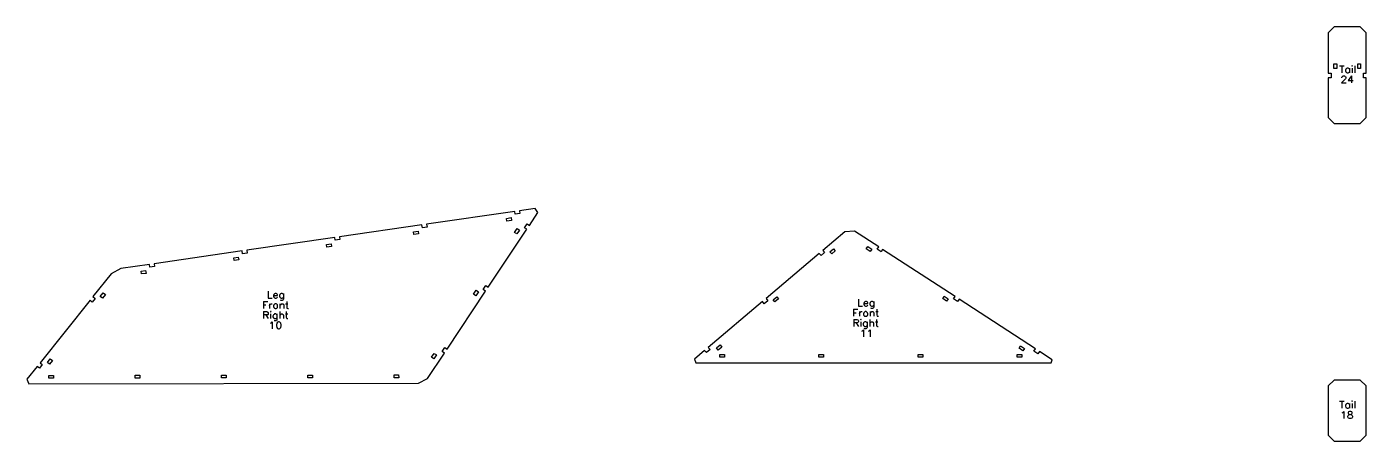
# Model space of a CAD drawing. Header units: metres. Extents: x 97 to 13275, y 12 to 1930.
# Drawn here: x 9919 to 11356, y 1228 to 1672 of the extents above; entities that cross this region are included whole.
import ezdxf

# ---------------------------------------------------------------- set-up
doc = ezdxf.new("R2010")
doc.units = ezdxf.units.M
for name, color, linetype in [('leg_front_right_cuts', 1, 'Continuous'), ('leg_front_right_marks', 2, 'Continuous'), ('tail_cuts', 1, 'Continuous'), ('tail_marks', 2, 'Continuous')]:
    doc.layers.add(name, color=color, linetype=linetype)

msp = doc.modelspace()

# ---------------------------------------------------------------- linework, layer by layer
at = {"layer": 'leg_front_right_cuts'}
for points in [[(9921.7, 1289.2), (10339.4, 1289.8), (10349.3, 1295.1), (10367.3, 1322.3), (10364.8, 1324), (10367.6, 1328.1), (10370.1, 1326.5), (10411.5, 1388.7), (10409, 1390.4), (10411.8, 1394.6), (10414.3, 1392.9), (10455.6, 1455.2), (10453.1, 1456.8), (10455.9, 1461), (10458.4, 1459.3), (10467.5, 1473), (10464.7, 1477.4), (10447.8, 1474.9), (10448.2, 1472), (10443.3, 1471.2), (10442.8, 1474.2), (10348.1, 1460.5), (10348.6, 1457.5), (10343.6, 1456.8), (10343.2, 1459.8), (10254.7, 1447), (10255.1, 1444), (10250.2, 1443.3), (10249.7, 1446.2), (10155.3, 1432.5), (10155.7, 1429.6), (10150.7, 1428.9), (10150.3, 1431.8), (10055.8, 1418.1), (10056.3, 1415.2), (10051.3, 1414.5), (10050.9, 1417.4), (10020.1, 1413), (10009.8, 1407.1), (9990.3, 1382.8), (9992.7, 1380.9), (9989.6, 1377), (9987.2, 1378.9), (9933.6, 1311.9), (9935.9, 1310), (9932.8, 1306.1), (9930.4, 1308), (9919.3, 1294.1)], [(10438.7, 1467.6), (10439.2, 1464.6), (10434.2, 1463.9), (10433.8, 1466.8)], [(10339.1, 1453.1), (10339.5, 1450.1), (10334.6, 1449.4), (10334.1, 1452.4)], [(10445.1, 1450.2), (10442.6, 1451.8), (10445.4, 1456), (10447.9, 1454.3)], [(10637.1, 1311.7), (11018.1, 1311.7), (11019.1, 1315.1), (11005.4, 1324.1), (11003.7, 1321.5), (10999.5, 1324.3), (11001.2, 1326.8), (10919.2, 1380.1), (10917.5, 1377.6), (10913.3, 1380.3), (10915, 1382.8), (10837.3, 1433.4), (10835.6, 1430.9), (10831.4, 1433.6), (10833.1, 1436.1), (10807, 1453.1), (10796.8, 1452.4), (10773, 1432.3), (10775, 1430), (10771.2, 1426.8), (10769.2, 1429.1), (10712.2, 1380.7), (10714.1, 1378.4), (10710.3, 1375.2), (10708.4, 1377.5), (10650.2, 1328.2), (10652.2, 1325.9), (10648.3, 1322.7), (10646.4, 1325), (10635.6, 1315.8)], [(10245.7, 1439.6), (10246.1, 1436.6), (10241.1, 1435.9), (10240.7, 1438.9)], [(10146.2, 1425.2), (10146.7, 1422.2), (10141.7, 1421.5), (10141.3, 1424.5)], [(10784.5, 1434.2), (10786.5, 1431.9), (10782.7, 1428.7), (10780.7, 1431)], [(10825.6, 1433.8), (10824, 1431.3), (10819.8, 1434), (10821.4, 1436.5)], [(10046.8, 1410.8), (10047.2, 1407.8), (10042.3, 1407.1), (10041.9, 1410.1)], [(10001.3, 1386.8), (10003.6, 1385), (10000.5, 1381.1), (9998.1, 1382.9)], [(10401, 1383.7), (10398.5, 1385.4), (10401.2, 1389.6), (10403.7, 1387.9)], [(10723.7, 1382.6), (10725.6, 1380.3), (10721.8, 1377.1), (10719.9, 1379.4)], [(10907.5, 1380.5), (10905.9, 1378), (10901.7, 1380.7), (10903.3, 1383.3)], [(10356, 1316.1), (10353.5, 1317.7), (10356.3, 1321.9), (10358.8, 1320.2)], [(10662.9, 1331), (10664.8, 1328.7), (10661, 1325.5), (10659, 1327.8)], [(10989.4, 1327.3), (10987.8, 1324.8), (10983.6, 1327.5), (10985.2, 1330)], [(9944.5, 1316), (9946.8, 1314.1), (9943.7, 1310.2), (9941.4, 1312.1)], [(10662.8, 1317.7), (10662.8, 1320.7), (10667.8, 1320.7), (10667.8, 1317.7)], [(10769, 1317.7), (10769, 1320.7), (10774, 1320.7), (10774, 1317.7)], [(10875.3, 1317.7), (10875.3, 1320.7), (10880.3, 1320.7), (10880.3, 1317.7)], [(10981.6, 1317.7), (10981.6, 1320.7), (10986.6, 1320.7), (10986.6, 1317.7)], [(9942.9, 1295.2), (9942.9, 1298.2), (9947.9, 1298.2), (9947.9, 1295.2)], [(10035.5, 1295.4), (10035.5, 1298.4), (10040.5, 1298.4), (10040.5, 1295.4)], [(10128.1, 1295.5), (10128.1, 1298.5), (10133.1, 1298.5), (10133.1, 1295.5)], [(10220.7, 1295.7), (10220.7, 1298.7), (10225.7, 1298.7), (10225.7, 1295.7)], [(10313.3, 1295.8), (10313.2, 1298.8), (10318.2, 1298.8), (10318.3, 1295.8)]]:
    msp.add_lwpolyline(points, close=True, dxfattribs=at)
at = {"layer": 'leg_front_right_marks'}
for p, q in [((10178.3, 1388.7), (10178.3, 1381.2)), ((10178.3, 1381.2), (10182.5, 1381.2)), ((10184.3, 1385.1), (10184, 1384)), ((10184, 1384), (10188.3, 1384)), ((10184, 1384), (10184, 1383.3)), ((10184, 1383.3), (10184.3, 1382.2)), ((10185, 1385.8), (10184.3, 1385.1)), ((10184.3, 1382.2), (10185, 1381.5)), ((10185.8, 1386.2), (10185, 1385.8)), ((10185, 1381.5), (10185.8, 1381.2)), ((10186.8, 1386.2), (10185.8, 1386.2)), ((10185.8, 1381.2), (10186.8, 1381.2)), ((10187.5, 1385.8), (10186.8, 1386.2)), ((10186.8, 1381.2), (10187.5, 1381.5)), ((10187.9, 1385.4), (10187.5, 1385.8)), ((10187.5, 1381.5), (10188.3, 1382.2)), ((10188.3, 1384.7), (10187.9, 1385.4)), ((10188.3, 1384), (10188.3, 1384.7)), ((10190.8, 1385.1), (10190.4, 1384)), ((10190.4, 1384), (10190.4, 1383.3)), ((10190.4, 1383.3), (10190.8, 1382.2)), ((10191.5, 1385.8), (10190.8, 1385.1)), ((10190.8, 1382.2), (10191.5, 1381.5)), ((10192.2, 1386.2), (10191.5, 1385.8)), ((10191.5, 1381.5), (10192.2, 1381.2)), ((10193.3, 1386.2), (10192.2, 1386.2)), ((10192.2, 1381.2), (10193.3, 1381.2)), ((10194, 1385.8), (10193.3, 1386.2)), ((10193.3, 1381.2), (10194, 1381.5)), ((10194.7, 1385.1), (10194, 1385.8)), ((10194, 1381.5), (10194.7, 1382.2)), ((10194.3, 1379.4), (10194, 1379)), ((10194.7, 1380.4), (10194.3, 1379.4)), ((10194.7, 1386.2), (10194.7, 1380.4)), ((10811.3, 1380.2), (10811.3, 1372.7)), ((10173.1, 1377.7), (10173.1, 1370.2)), ((10173.1, 1377.7), (10177.7, 1377.7)), ((10173.1, 1374.1), (10175.9, 1374.1)), ((10173.4, 1366.7), (10173.4, 1359.2)), ((10173.4, 1366.7), (10176.7, 1366.7)), ((10176.7, 1366.7), (10177.7, 1366.3)), ((10177.7, 1366.3), (10178.1, 1365.9)), ((10178.1, 1365.9), (10178.4, 1365.2)), ((10178.4, 1365.2), (10178.4, 1364.5)), ((10179.5, 1375.2), (10179.5, 1370.2)), ((10179.5, 1373), (10179.9, 1374.1)), ((10179.9, 1374.1), (10180.6, 1374.8)), ((10180.6, 1374.8), (10181.3, 1375.2)), ((10180.9, 1367), (10180.6, 1366.7)), ((10180.6, 1366.7), (10180.9, 1366.3)), ((10181.3, 1366.7), (10180.9, 1367)), ((10180.9, 1366.3), (10181.3, 1366.7)), ((10181.3, 1375.2), (10182.4, 1375.2)), ((10184.2, 1374.1), (10183.8, 1373)), ((10183.8, 1373), (10183.8, 1372.3)), ((10183.8, 1372.3), (10184.2, 1371.2)), ((10184.9, 1374.8), (10184.2, 1374.1)), ((10184.2, 1371.2), (10184.9, 1370.5)), ((10185.6, 1375.2), (10184.9, 1374.8)), ((10184.9, 1370.5), (10185.6, 1370.2)), ((10186.7, 1375.2), (10185.6, 1375.2)), ((10185.6, 1370.2), (10186.7, 1370.2)), ((10187.4, 1374.8), (10186.7, 1375.2)), ((10186.7, 1370.2), (10187.4, 1370.5)), ((10188.1, 1374.1), (10187.4, 1374.8)), ((10187.4, 1370.5), (10188.1, 1371.2)), ((10188.4, 1373), (10188.1, 1374.1)), ((10188.1, 1371.2), (10188.4, 1372.3)), ((10188.4, 1372.3), (10188.4, 1373)), ((10190.6, 1366.7), (10190.6, 1359.2)), ((10190.9, 1375.2), (10190.9, 1370.2)), ((10190.9, 1373.7), (10192, 1374.8)), ((10192.2, 1378.7), (10191.5, 1379)), ((10192, 1374.8), (10192.7, 1375.2)), ((10193.3, 1378.7), (10192.2, 1378.7)), ((10192.7, 1375.2), (10193.8, 1375.2)), ((10194, 1379), (10193.3, 1378.7)), ((10193.8, 1375.2), (10194.5, 1374.8)), ((10194.5, 1374.8), (10194.9, 1373.7)), ((10194.9, 1373.7), (10194.9, 1370.2)), ((10197, 1375.2), (10199.5, 1375.2)), ((10197.7, 1366.7), (10197.7, 1360.6)), ((10198.1, 1377.7), (10198.1, 1371.6)), ((10198.1, 1371.6), (10198.4, 1370.5)), ((10198.4, 1370.5), (10199.2, 1370.2)), ((10199.2, 1370.2), (10199.9, 1370.2)), ((10806.1, 1369.2), (10806.1, 1361.7)), ((10806.1, 1369.2), (10810.8, 1369.2)), ((10806.1, 1365.6), (10809, 1365.6)), ((10811.3, 1372.7), (10815.6, 1372.7)), ((10812.6, 1366.7), (10812.6, 1361.7)), ((10812.6, 1364.5), (10812.9, 1365.6)), ((10812.9, 1365.6), (10813.6, 1366.3)), ((10813.6, 1366.3), (10814.3, 1366.7)), ((10814.3, 1366.7), (10815.4, 1366.7)), ((10817.2, 1365.6), (10816.8, 1364.5)), ((10817.4, 1376.6), (10817, 1375.5)), ((10817, 1375.5), (10821.3, 1375.5)), ((10817, 1375.5), (10817, 1374.8)), ((10817, 1374.8), (10817.4, 1373.7)), ((10817.9, 1366.3), (10817.2, 1365.6)), ((10818.1, 1377.3), (10817.4, 1376.6)), ((10817.4, 1373.7), (10818.1, 1373)), ((10818.6, 1366.7), (10817.9, 1366.3)), ((10818.8, 1377.7), (10818.1, 1377.3)), ((10818.1, 1373), (10818.8, 1372.7)), ((10819.7, 1366.7), (10818.6, 1366.7)), ((10819.9, 1377.7), (10818.8, 1377.7)), ((10818.8, 1372.7), (10819.9, 1372.7)), ((10820.4, 1366.3), (10819.7, 1366.7)), ((10820.6, 1377.3), (10819.9, 1377.7)), ((10819.9, 1372.7), (10820.6, 1373)), ((10821.1, 1365.6), (10820.4, 1366.3)), ((10821, 1376.9), (10820.6, 1377.3)), ((10820.6, 1373), (10821.3, 1373.7)), ((10821.3, 1376.2), (10821, 1376.9)), ((10821.5, 1364.5), (10821.1, 1365.6)), ((10821.3, 1375.5), (10821.3, 1376.2)), ((10823.8, 1376.6), (10823.5, 1375.5)), ((10823.5, 1375.5), (10823.5, 1374.8)), ((10823.5, 1374.8), (10823.8, 1373.7)), ((10824.5, 1377.3), (10823.8, 1376.6)), ((10823.8, 1373.7), (10824.5, 1373)), ((10824, 1366.7), (10824, 1361.7)), ((10824, 1365.2), (10825.1, 1366.3)), ((10825.2, 1377.7), (10824.5, 1377.3)), ((10824.5, 1373), (10825.2, 1372.7)), ((10825.2, 1370.2), (10824.5, 1370.5)), ((10825.1, 1366.3), (10825.8, 1366.7)), ((10826.3, 1377.7), (10825.2, 1377.7)), ((10825.2, 1372.7), (10826.3, 1372.7)), ((10826.3, 1370.2), (10825.2, 1370.2)), ((10825.8, 1366.7), (10826.8, 1366.7)), ((10827, 1377.3), (10826.3, 1377.7)), ((10826.3, 1372.7), (10827, 1373)), ((10827, 1370.5), (10826.3, 1370.2)), ((10826.8, 1366.7), (10827.6, 1366.3)), ((10827.7, 1376.6), (10827, 1377.3)), ((10827, 1373), (10827.7, 1373.7)), ((10827.4, 1370.9), (10827, 1370.5)), ((10827.7, 1371.9), (10827.4, 1370.9)), ((10827.6, 1366.3), (10827.9, 1365.2)), ((10827.7, 1377.7), (10827.7, 1371.9)), ((10827.9, 1365.2), (10827.9, 1361.7)), ((10830.1, 1366.7), (10832.6, 1366.7)), ((10831.1, 1369.2), (10831.1, 1363.1)), ((10176.7, 1363.1), (10173.4, 1363.1)), ((10175.9, 1363.1), (10178.4, 1359.2)), ((10177.7, 1363.4), (10176.7, 1363.1)), ((10178.1, 1363.8), (10177.7, 1363.4)), ((10178.4, 1364.5), (10178.1, 1363.8)), ((10180.9, 1364.2), (10180.9, 1359.2)), ((10180.9, 1354.2), (10181.7, 1354.6)), ((10181.7, 1354.6), (10182.7, 1355.7)), ((10182.7, 1355.7), (10182.7, 1348.2)), ((10183.8, 1363.1), (10183.4, 1362)), ((10183.4, 1362), (10183.4, 1361.3)), ((10183.4, 1361.3), (10183.8, 1360.2)), ((10184.5, 1363.8), (10183.8, 1363.1)), ((10183.8, 1360.2), (10184.5, 1359.5)), ((10185.2, 1364.2), (10184.5, 1363.8)), ((10184.5, 1359.5), (10185.2, 1359.2)), ((10185.2, 1356.7), (10184.5, 1357)), ((10186.3, 1364.2), (10185.2, 1364.2)), ((10185.2, 1359.2), (10186.3, 1359.2)), ((10186.3, 1356.7), (10185.2, 1356.7)), ((10187, 1363.8), (10186.3, 1364.2)), ((10186.3, 1359.2), (10187, 1359.5)), ((10187, 1357), (10186.3, 1356.7)), ((10187.7, 1363.1), (10187, 1363.8)), ((10187, 1359.5), (10187.7, 1360.2)), ((10187.4, 1357.4), (10187, 1357)), ((10187.4, 1354.2), (10187, 1352.4)), ((10187, 1352.4), (10187, 1351.4)), ((10187, 1351.4), (10187.4, 1349.6)), ((10187.7, 1358.4), (10187.4, 1357.4)), ((10188.1, 1355.3), (10187.4, 1354.2)), ((10187.7, 1364.2), (10187.7, 1358.4)), ((10189.2, 1355.7), (10188.1, 1355.3)), ((10189.9, 1355.7), (10189.2, 1355.7)), ((10190.9, 1355.3), (10189.9, 1355.7)), ((10190.6, 1362.7), (10191.7, 1363.8)), ((10191.7, 1354.2), (10190.9, 1355.3)), ((10191.7, 1363.8), (10192.4, 1364.2)), ((10192, 1352.4), (10191.7, 1354.2)), ((10191.7, 1349.6), (10192, 1351.4)), ((10192, 1351.4), (10192, 1352.4)), ((10192.4, 1364.2), (10193.4, 1364.2)), ((10193.4, 1364.2), (10194.2, 1363.8)), ((10194.2, 1363.8), (10194.5, 1362.7)), ((10194.5, 1362.7), (10194.5, 1359.2)), ((10196.7, 1364.2), (10199.2, 1364.2)), ((10197.7, 1360.6), (10198.1, 1359.5)), ((10198.1, 1359.5), (10198.8, 1359.2)), ((10198.8, 1359.2), (10199.5, 1359.2)), ((10806.5, 1358.2), (10806.5, 1350.7)), ((10806.5, 1358.2), (10809.7, 1358.2)), ((10809.7, 1354.6), (10806.5, 1354.6)), ((10809, 1354.6), (10811.5, 1350.7)), ((10809.7, 1358.2), (10810.8, 1357.8)), ((10810.8, 1354.9), (10809.7, 1354.6)), ((10810.8, 1357.8), (10811.1, 1357.4)), ((10811.1, 1355.3), (10810.8, 1354.9)), ((10811.1, 1357.4), (10811.5, 1356.7)), ((10811.5, 1356), (10811.1, 1355.3)), ((10811.5, 1356.7), (10811.5, 1356)), ((10814, 1358.5), (10813.6, 1358.2)), ((10813.6, 1358.2), (10814, 1357.8)), ((10814.3, 1358.2), (10814, 1358.5)), ((10814, 1357.8), (10814.3, 1358.2)), ((10814, 1355.7), (10814, 1350.7)), ((10816.8, 1354.6), (10816.5, 1353.5)), ((10816.5, 1353.5), (10816.5, 1352.8)), ((10816.5, 1352.8), (10816.8, 1351.7)), ((10816.8, 1364.5), (10816.8, 1363.8)), ((10816.8, 1363.8), (10817.2, 1362.7)), ((10817.6, 1355.3), (10816.8, 1354.6)), ((10816.8, 1351.7), (10817.6, 1351)), ((10817.2, 1362.7), (10817.9, 1362)), ((10818.3, 1355.7), (10817.6, 1355.3)), ((10817.6, 1351), (10818.3, 1350.7)), ((10817.9, 1362), (10818.6, 1361.7)), ((10819.3, 1355.7), (10818.3, 1355.7)), ((10818.3, 1350.7), (10819.3, 1350.7)), ((10818.6, 1361.7), (10819.7, 1361.7)), ((10820.1, 1355.3), (10819.3, 1355.7)), ((10819.3, 1350.7), (10820.1, 1351)), ((10819.7, 1361.7), (10820.4, 1362)), ((10820.8, 1354.6), (10820.1, 1355.3)), ((10820.1, 1351), (10820.8, 1351.7)), ((10820.4, 1362), (10821.1, 1362.7)), ((10820.8, 1355.7), (10820.8, 1349.9)), ((10821.1, 1362.7), (10821.5, 1363.8)), ((10821.5, 1363.8), (10821.5, 1364.5)), ((10823.6, 1358.2), (10823.6, 1350.7)), ((10823.6, 1354.2), (10824.7, 1355.3)), ((10824.7, 1355.3), (10825.4, 1355.7)), ((10825.4, 1355.7), (10826.5, 1355.7)), ((10826.5, 1355.7), (10827.2, 1355.3)), ((10827.2, 1355.3), (10827.6, 1354.2)), ((10827.6, 1354.2), (10827.6, 1350.7)), ((10829.7, 1355.7), (10832.2, 1355.7)), ((10830.8, 1358.2), (10830.8, 1352.1)), ((10830.8, 1352.1), (10831.1, 1351)), ((10831.1, 1363.1), (10831.5, 1362)), ((10831.1, 1351), (10831.8, 1350.7)), ((10831.5, 1362), (10832.2, 1361.7)), ((10831.8, 1350.7), (10832.6, 1350.7)), ((10832.2, 1361.7), (10832.9, 1361.7)), ((10187.4, 1349.6), (10188.1, 1348.5)), ((10188.1, 1348.5), (10189.2, 1348.2)), ((10189.2, 1348.2), (10189.9, 1348.2)), ((10189.9, 1348.2), (10190.9, 1348.5)), ((10190.9, 1348.5), (10191.7, 1349.6)), ((10815.1, 1345.7), (10815.8, 1346.1)), ((10815.8, 1346.1), (10816.8, 1347.2)), ((10816.8, 1347.2), (10816.8, 1339.7)), ((10818.3, 1348.2), (10817.6, 1348.5)), ((10819.3, 1348.2), (10818.3, 1348.2)), ((10820.1, 1348.5), (10819.3, 1348.2)), ((10820.4, 1348.9), (10820.1, 1348.5)), ((10820.8, 1349.9), (10820.4, 1348.9)), ((10822.2, 1345.7), (10822.9, 1346.1)), ((10822.9, 1346.1), (10824, 1347.2)), ((10824, 1347.2), (10824, 1339.7))]:
    msp.add_line(p, q, dxfattribs=at)
at = {"layer": 'tail_cuts'}
for points in [[(11321.6, 1568.7), (11349.6, 1568.7), (11356, 1575.1), (11356, 1617.6), (11353, 1617.6), (11353, 1622.6), (11356, 1622.6), (11356, 1666.1), (11349.6, 1672.4), (11321.6, 1672.4), (11315.3, 1666.1), (11315.3, 1622.6), (11318.3, 1622.6), (11318.3, 1617.6), (11315.3, 1617.6), (11315.3, 1575.1)], [(11321.3, 1632.6), (11324.3, 1632.6), (11324.3, 1627.6), (11321.3, 1627.6)], [(11350, 1627.6), (11347, 1627.6), (11347, 1632.6), (11350, 1632.6)], [(11321.6, 1227.6), (11349.6, 1227.6), (11356, 1234), (11356, 1286.9), (11349.6, 1293.3), (11321.6, 1293.3), (11315.3, 1286.9), (11315.3, 1234)]]:
    msp.add_lwpolyline(points, close=True, dxfattribs=at)
at = {"layer": 'tail_marks'}
for p, q in [((11327.4, 1630.6), (11332.4, 1630.6)), ((11329.9, 1630.6), (11329.9, 1623.1)), ((11334.2, 1627), (11333.8, 1625.9)), ((11333.8, 1625.9), (11333.8, 1625.2)), ((11333.8, 1625.2), (11334.2, 1624.2)), ((11334.9, 1627.7), (11334.2, 1627)), ((11334.2, 1624.2), (11334.9, 1623.4)), ((11335.6, 1628.1), (11334.9, 1627.7)), ((11334.9, 1623.4), (11335.6, 1623.1)), ((11336.7, 1628.1), (11335.6, 1628.1)), ((11337.4, 1627.7), (11336.7, 1628.1)), ((11336.7, 1623.1), (11337.4, 1623.4)), ((11338.1, 1627), (11337.4, 1627.7)), ((11337.4, 1623.4), (11338.1, 1624.2)), ((11338.1, 1628.1), (11338.1, 1623.1)), ((11341, 1630.9), (11340.6, 1630.6)), ((11340.6, 1630.6), (11341, 1630.2)), ((11341.3, 1630.6), (11341, 1630.9)), ((11341, 1630.2), (11341.3, 1630.6)), ((11341, 1628.1), (11341, 1623.1)), ((11343.8, 1630.6), (11343.8, 1623.1)), ((11332.9, 1615.7), (11329.4, 1612.1)), ((11329.4, 1612.1), (11334.4, 1612.1)), ((11329.7, 1618.2), (11330.1, 1618.9)), ((11329.7, 1617.8), (11329.7, 1618.2)), ((11330.1, 1618.9), (11330.4, 1619.2)), ((11330.4, 1619.2), (11331.2, 1619.6)), ((11331.2, 1619.6), (11332.6, 1619.6)), ((11332.6, 1619.6), (11333.3, 1619.2)), ((11333.7, 1616.7), (11332.9, 1615.7)), ((11333.3, 1619.2), (11333.7, 1618.9)), ((11333.7, 1618.9), (11334, 1618.2)), ((11334, 1617.4), (11333.7, 1616.7)), ((11334, 1618.2), (11334, 1617.4)), ((11335.6, 1623.1), (11336.7, 1623.1)), ((11340.1, 1619.6), (11336.5, 1614.6)), ((11336.5, 1614.6), (11341.9, 1614.6)), ((11340.1, 1619.6), (11340.1, 1612.1)), ((11327.4, 1270.5), (11332.4, 1270.5)), ((11329.9, 1270.5), (11329.9, 1263)), ((11334.2, 1266.9), (11333.8, 1265.8)), ((11333.8, 1265.8), (11333.8, 1265.1)), ((11333.8, 1265.1), (11334.2, 1264)), ((11334.9, 1267.6), (11334.2, 1266.9)), ((11335.6, 1268), (11334.9, 1267.6)), ((11336.7, 1268), (11335.6, 1268)), ((11337.4, 1267.6), (11336.7, 1268)), ((11338.1, 1266.9), (11337.4, 1267.6)), ((11338.1, 1268), (11338.1, 1263)), ((11341, 1270.8), (11340.6, 1270.5)), ((11340.6, 1270.5), (11341, 1270.1)), ((11341.3, 1270.5), (11341, 1270.8)), ((11341, 1270.1), (11341.3, 1270.5)), ((11341, 1268), (11341, 1263)), ((11343.8, 1270.5), (11343.8, 1263)), ((11330.1, 1258), (11330.8, 1258.4)), ((11330.8, 1258.4), (11331.9, 1259.5)), ((11331.9, 1259.5), (11331.9, 1252)), ((11334.2, 1264), (11334.9, 1263.3)), ((11334.9, 1263.3), (11335.6, 1263)), ((11335.6, 1263), (11336.7, 1263)), ((11336.2, 1254.5), (11336.5, 1255.2)), ((11336.2, 1253.4), (11336.2, 1254.5)), ((11336.5, 1252.7), (11336.2, 1253.4)), ((11336.9, 1259.1), (11336.5, 1258.4)), ((11336.5, 1258.4), (11336.5, 1257.7)), ((11336.5, 1257.7), (11336.9, 1257)), ((11336.5, 1255.2), (11337.2, 1255.9)), ((11336.9, 1252.3), (11336.5, 1252.7)), ((11336.7, 1263), (11337.4, 1263.3)), ((11337.9, 1259.5), (11336.9, 1259.1)), ((11336.9, 1257), (11337.6, 1256.6)), ((11337.9, 1252), (11336.9, 1252.3)), ((11337.2, 1255.9), (11338.3, 1256.2)), ((11337.4, 1263.3), (11338.1, 1264)), ((11337.6, 1256.6), (11339, 1256.2)), ((11339.4, 1259.5), (11337.9, 1259.5)), ((11339.4, 1252), (11337.9, 1252)), ((11338.3, 1256.2), (11339.7, 1256.6)), ((11339, 1256.2), (11340.1, 1255.9)), ((11340.4, 1259.1), (11339.4, 1259.5)), ((11340.4, 1252.3), (11339.4, 1252)), ((11339.7, 1256.6), (11340.4, 1257)), ((11340.1, 1255.9), (11340.8, 1255.2)), ((11340.8, 1258.4), (11340.4, 1259.1)), ((11340.4, 1257), (11340.8, 1257.7)), ((11340.8, 1252.7), (11340.4, 1252.3)), ((11340.8, 1257.7), (11340.8, 1258.4)), ((11340.8, 1255.2), (11341.2, 1254.5)), ((11341.2, 1253.4), (11340.8, 1252.7)), ((11341.2, 1254.5), (11341.2, 1253.4))]:
    msp.add_line(p, q, dxfattribs=at)

doc.saveas('drawing.dxf')
